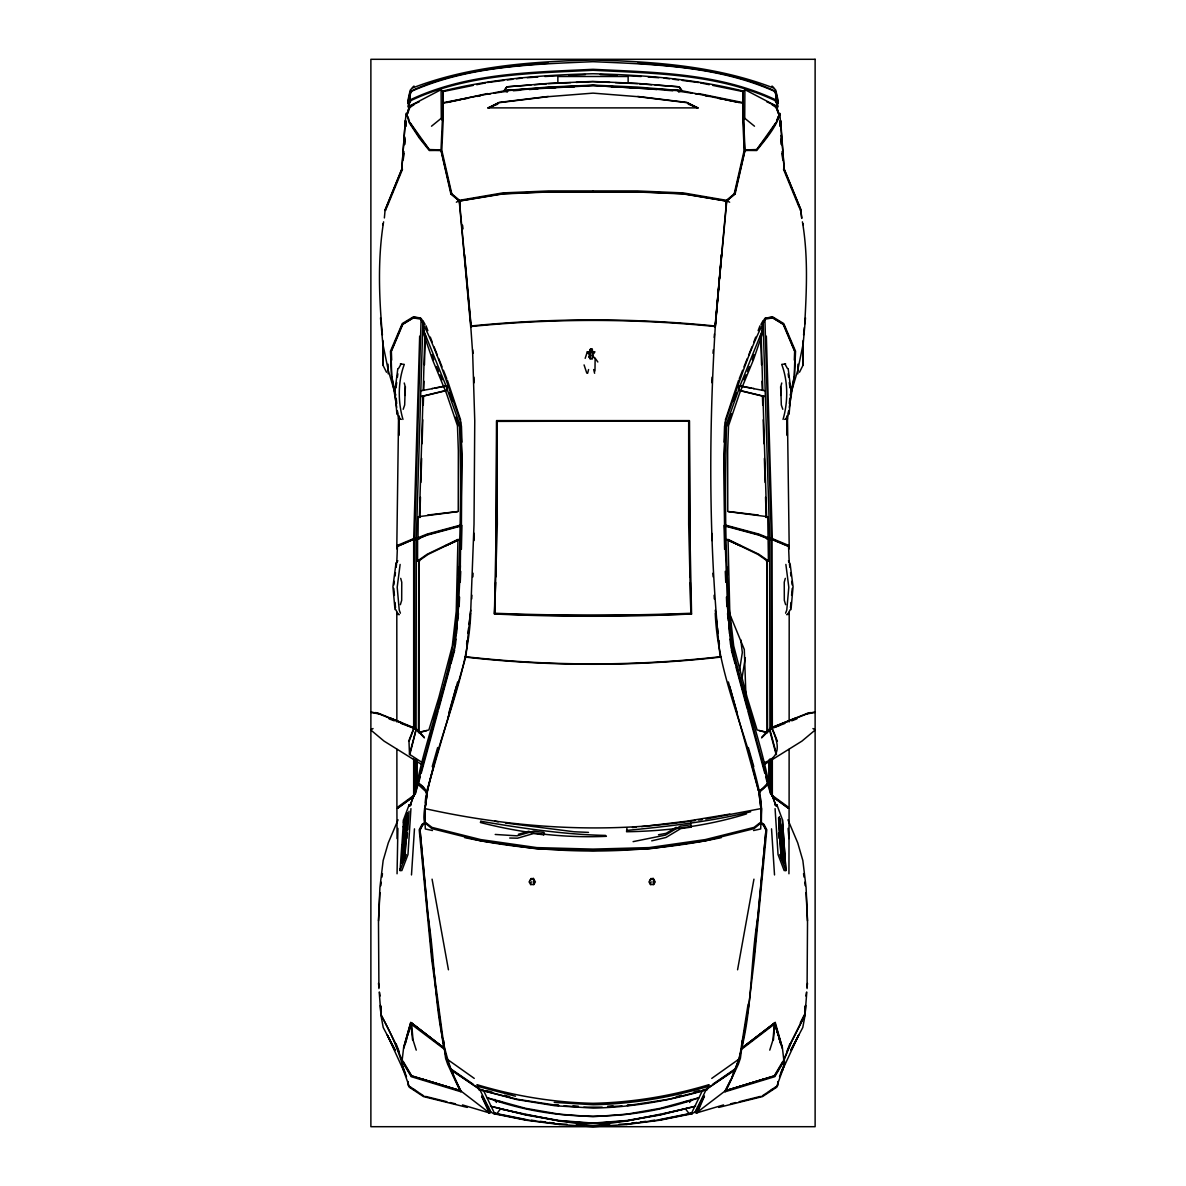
<?xml version="1.0" encoding="UTF-8"?>
<svg xmlns="http://www.w3.org/2000/svg" width="1186" height="1186" viewBox="0 0 1186 1186"><rect width="100%" height="100%" fill="white"/><g stroke="black" fill="none" stroke-linecap="round" stroke-linejoin="round"><path stroke-width="1.5" d="M383.034 342.324L383.004 365.273L386.517 372.256M419.711 560.919L417.576 560.919L417.591 538.963L425.937 535.242M419.207 560.948L418.94 730.709M689.185 455.365L689.333 420.615L496.667 420.6L496.282 524.301L494.443 613.977C560.088 617.031 625.926 617.031 691.557 613.977L689.733 524.301L689.333 420.615L690.193 576.945M789.12 749.315L789.105 807.71L772.323 795.495L772.323 758.536M789.135 721.933L789.194 612.272M789.224 562.49L788.557 546.435L772.323 539.689L769.758 539.63M416.004 758.862L415.93 784.761L414.626 794.753L414.626 759.929M416.078 729.271L416.345 537.91L422.883 322.681M417.19 783.798L417.25 760.093M418.465 732.755L418.732 560.919L428.19 554.336L459.115 539.393M398.807 415.826L398.718 435.558L398.718 419.948L397.28 410.919M460.153 205.045L459.575 200.315L451.807 193.911L441.815 150.326L443.193 120.082L442.986 91.025C491.997 78.839 542.432 75.029 592.778 73.74L593.222 73.74C643.568 75.014 694.003 78.839 743.014 91.025L742.91 108.148M745.016 149.91L756.698 149.555L766.675 136.983L776.578 121.921L779.35 114.375L775.155 105.465L744.897 89.647L744.719 118.259L743.637 120.409L745.016 149.91L734.653 194.044L726.544 201.071L714.98 326.891M803.159 340.441L803.011 365.273L799.483 372.256M470.738 613.503C468.307 674.908 440.184 731.021 427.553 790.528L425.077 808.363L425.062 823.203L422.527 824.789L420.022 829.726L428.102 917.845M743.103 108.845L744.556 150.414L756.742 150.518C765.519 139.207 775.659 128.132 779.943 114.197L778.861 114.805L776.978 107.14L775.481 92.345M788.942 873.771L789.09 808.763L772.471 796.414C767.698 771.76 767.342 790.513 758.447 790.528L728.382 681.935M797.941 364.221L797.837 373.827M461.413 525.502L461.903 456.625L460.702 421.994C448.175 387.066 437.471 350.7 420.096 317.922L413.395 316.825L402.276 323.556L390.461 351.219L391.499 375.695M688.621 1114.44L691.29 1113.224L688.858 1113.713M763.117 763.013C782.197 756.831 778.668 743.296 771.567 727.922L795.154 718.227M594.972 371.085L595.135 358.187L597.833 361.997M707.316 1088.54L734.831 1069.683L737.514 1064.138M424.455 758.699L417.961 783.323C434.965 790.736 420.719 809.312 424.632 822.624L432 828.673L480.715 840.844L536.858 848.865L593 850.377L649.142 848.865L705.285 840.844L754.014 828.673L761.368 822.624L761.545 808.555L759.692 790.943L758.447 790.528M398.555 417.932L396.776 548.821L397.458 545.382L413.706 538.607L416.256 538.577M407.732 101.21L408.621 103.745L411.275 100.41C467.64 73.858 531.669 73.324 592.778 70.3L593.222 70.3C654.331 73.324 718.36 73.858 774.725 100.41L777.393 103.745L778.268 101.21L775.822 90.255L774.058 88.179C716.64 65.942 654.257 61.553 593.252 60.012L592.748 60.012C531.743 61.553 469.36 65.927 411.942 88.179L410.178 90.255L407.732 101.21L408.621 103.745M404.737 838.25L405.849 818.755L407.51 816.576M458.211 574.661L458.374 567.338M460.316 565.841L461.784 456.506L460.553 421.742M461.384 549.34L461.962 525.487M474.059 540.564L474.222 533.329M405.063 394.019L405.212 388.578M413.706 538.607L419.666 336.127M414.626 728.797L414.64 538.622L421.119 318.456L422.913 321.154M423.239 390.387L424.885 334.096L426.352 338.366M423.713 390.372L423.98 381.269M424.455 364.903L425.196 339.418M509.728 838.028L517.57 838.191L533.537 833.536L543.766 834.811L543.825 832.424L533.596 831.134L517.096 835.848L495.214 834.455M417.991 538.429L418.243 516.74L457.544 511.655M419.384 516.74L423.076 395.872M419.844 517.57L420.452 497.23M420.897 482.45L421.638 458.448M422.083 443.727L422.809 419.8M423.269 405.078L423.55 395.872M447.255 387.155L447.166 390.179L421.149 396.465M495.644 582.459L494.443 613.977M495.822 576.945L496.667 420.6L496.815 455.365M691.557 613.977C626.282 615.771 560.177 616.483 494.636 613.696L497.319 524.301L496.815 420.897L689.185 420.897L497.319 421.386M724.023 442.096L724.557 425.863M423.446 321.347L422.898 328.611L445.299 384.131L459.471 423.699C461.606 484.259 460.212 544.937 457.381 605.453C455.543 670.372 425.982 730.235 415.1 793.523M789.298 407.302L794.235 376.599L795.065 351.782L783.738 324.638L772.649 317.892L765.845 319.034L765.355 318.204L772.605 316.825L783.724 323.556L795.539 351.219L794.501 375.695M400.112 868.73L400.038 870.539L401.861 870.568L407.969 854.572L410.934 808.644M422.898 328.611L423.165 321.525L425.062 324.371M794.309 360.144L794.65 351.338L783.086 324.045L772.042 317.344L765.355 318.204M711.822 382.693L712.06 377.192M378.482 920.885L379.905 887.617L383.152 860.517L388.282 842.89L398.051 819.822M409.896 91.989L409.511 102.93M460.435 565.811L458.478 606.298L454.46 648.46L437.975 709.406M459.145 606.194L459.575 597.032M460.242 582.356L460.731 571.355M590.109 358.795L590.465 351.041L591.799 348.832L593.178 357.105L592.155 358.795L590.109 358.795L589.071 357.105L589.783 349.929L591.799 348.832M471.02 326.891L459.456 201.071L451.362 194.044L440.999 149.91L442.897 108.845M803.248 224.777L803.293 223.932M379.905 892.584L378.482 922.189L378.927 988.59M805.724 1005.491L805.012 1015.186L791.166 1042.672L783.531 1060.047L783.857 1061.337L774.799 1076.666L725.076 1091.757L725.12 1090.809L774.295 1075.865L782.775 1061.455M725.269 1090.838L696.212 1113.046L704.084 1096.235L695.204 1112.023L691.275 1113.921M403.181 826.805L403.566 819.704L409.17 804.701L411.112 804.671M418.258 782.582L426.708 791.329L465.876 656.584L470.753 610.138L474.015 524.301L474.756 420.867L472.651 353.028L470.738 326.017C552.053 317.863 633.961 317.863 715.277 326.017L715.277 326.535C708.576 436.359 708.724 547.087 720.124 656.584M424.039 328.433L423.728 334.096L432.564 359.832L446.425 393.307L457.455 425.7L458.345 450.65L458.241 511.448L427.805 515.05M471.702 598.93L471.895 595.253M472.873 576.885L473.066 573.223M804.686 1012.147L804.983 1006.825M405.849 818.755L403.863 859.613M405.227 838.28L406.235 821.32M410.519 92.345L409.022 107.14L407.139 114.805L406.161 113.352L405.286 121.076L401.802 169.361L385.228 209.551M404.515 144.44L404.96 137.205M405.642 126.368L405.33 120.631L401.846 168.946L384.961 210.5M406.516 833.135L407.465 817.777L404.826 825.53M404.322 852.497L405.004 841.838M406.487 832.691L405.138 853.668L401.565 863.008L404.263 826.642M407.836 829.681L409.022 811.239M411.483 874.942L414.463 828.851M404.634 144.559L404.989 139.133M405.805 126.457L406.161 121.031M407.272 820.252L404.737 858.545M407.109 838.235L407.45 833.135M380.291 1005.491L380.988 1015.186C391.291 1033.095 399.326 1052.101 404.307 1071.684L401.98 1065.265M719.576 278.502L726.81 200.464M403.462 822.921L403.566 819.704M405.197 822.906L406.65 816.635M401.846 845.396L403.121 826.79M401.817 844.966L400.038 870.539L406.235 854.587M402.454 862.726L405.093 826.805M402.721 860.814L405.227 826.672M408.28 1081.558L408.028 1085.071L409.6 1087.399L423.55 1096.605L467.254 1107.413M713.038 353.324L713.29 349.811M714.209 337.476L714.461 333.948M397.058 873.771L397.903 828.391M403.388 158.657L403.833 153.35M761.545 758.699L768.039 783.323L759.292 791.329L759.114 790.528L758.966 791.759L760.923 808.363L760.952 823.203L763.473 824.789L765.978 829.726L757.898 917.845M806.791 992.089L805.072 1014.327L791.166 1042.034L783.887 1060.566L774.74 1075.776L725.091 1090.883L731.065 1079.112M807.073 988.59L807.518 922.189L806.095 892.584M715.277 326.017L721.399 254.679M721.651 254.249L715.277 326.535C633.961 318.382 552.053 318.382 470.738 326.535M715.277 327.292L715.751 321.866M716.062 318.248L716.863 309.22M717.189 305.603L719.25 282.12M780.981 395.442L780.61 386.666M788.379 414.136L788.69 410.623M789.327 403.611L789.787 398.348M789.075 414.24L791.106 391.454L788.171 368.624M805.487 317.848L803.204 343.599L797.644 370.699M790.484 607.706L790.958 602.444M791.581 595.416L792.218 588.404M791.018 609.574L793.063 586.744L790.128 563.928L788.438 560.8M385.094 210.055L384.368 217.942M626.92 828.08L626.549 831.742C667.051 831.134 707.76 825.901 746.528 813.892M458.611 606.105L454.609 648.105L424.203 759.262M455.483 644.591L456.002 639.106M456.536 633.62L457.233 626.312M457.752 620.827L458.448 613.518M753.792 958.466L765.993 830.052L763.502 825.071L760.656 823.529L760.952 822.12M803.589 334.956L804.345 327.588M804.731 323.897C806.628 289.977 808.185 255.494 802.418 221.841M757.676 918.246C748.885 970.8 753.466 1028.129 731.821 1077.644M403.003 160.154L403.907 151.482M773.435 1040.003L774.784 1023.014L741.71 1048.276L740.42 1058.194L738.374 1064.168L725.847 1091.09M425.107 803.115L425.893 795.925M651.707 840.844L665.998 837.464L680.779 828.584L691.008 827.161L690.697 823.217M691.008 827.161L691.186 825.575M415.248 794.412L416.093 785.058M466.602 644.176L467.047 640.603M467.907 633.428L468.574 628.061M469.004 624.473L470.753 610.138M805.946 996.047L806.406 992.415M807.073 986.96L807.518 983.327M401.654 1060.032L402.469 1060.047L401.757 1064.391L403.462 1070.365L409.6 1087.399M425.077 808.363L427.301 791.136L433.557 766.749M397.829 368.624L394.894 391.439L396.939 414.255M396.035 387.822L396.717 382.559M397.399 377.296L397.844 373.783M405.39 386.666L405.019 395.442M393.856 584.891L394.315 581.377M394.982 576.114L395.442 572.601M396.124 567.338L396.569 563.839M400.127 564.432L397.191 587.233L399.237 610.049L400.408 613.177M726.054 205.178L726.529 201.531M380.839 885.675L381.299 882.236M381.996 877.062L382.455 873.608M454.935 1079.112L460.924 1090.883L411.26 1075.776L402.113 1060.566L403.611 1047.727L410.756 1022.451L444.29 1048.276L446.292 1058.075L454.194 1077.644M708.694 1086.213L708.768 1084.745C671.246 1096.027 632.42 1102.476 593.222 1103.306L592.778 1103.306C553.58 1102.476 514.754 1096.027 477.232 1084.745L478.684 1089.519L516.799 1099.555L554.9 1105.752L593.222 1108.095C631.96 1107.279 670.268 1100.667 707.316 1089.519L708.694 1086.213C671.202 1097.495 632.405 1103.929 593.222 1104.744L554.233 1102.402M774.903 804.671L776.845 804.701L782.434 819.704L782.819 826.805M783.887 1060.566L782.389 1047.727L775.259 1022.451L741.71 1048.276L749.048 1003.608L754.4 958.614L766.793 829.785L763.992 824.389L761.368 822.624M748.099 1004.142L739.412 1058.802L734.831 1069.683M770.767 794.412C762.687 744.408 743.281 696.286 732.563 646.681C724.779 572.675 724.676 498.016 726.529 423.699L740.701 384.131L763.102 328.611L762.835 321.525L760.938 324.371M739.53 670.386L742.332 652.537L740.805 639.803M788.72 410.919L787.282 419.948L787.282 435.558L787.193 415.826M741.858 1043.576L742.377 1040.404M741.932 678.54L745.327 657.637M804.745 1009.034L805.338 1005.476M753.94 879.167L737.573 969.792M805.22 1014.415L802.789 1027.491L790.721 1050.396L798.652 1035.156L781.693 1071.684L784.02 1065.265M407.91 106.873L408.814 101.863M409.422 98.512L410.341 93.501L411.942 91.129C468.529 65.956 531.847 64.355 592.778 61.687L593.222 61.687C654.153 64.355 717.471 65.971 774.073 91.129L775.659 93.501L776.578 98.512M383.597 221.841C377.563 259.156 379.06 297.434 382.411 334.956M504.421 90.655L506.807 86.83L548.421 83.42L592.778 81.434L637.579 83.42L679.193 86.83L681.861 90.566L593.222 85.585L504.154 90.566L506.807 86.83L530.928 85.007M725.447 421.742L724.216 456.506L724.705 525.457M530.676 879.241L533.27 878.441L535.39 881.895L533.819 884.563L530.676 884.563L531.224 881.747M650.506 879.241L653.115 878.441L655.235 881.895L653.649 884.563L650.506 884.563L651.07 881.747M587.648 373.264L588.582 369.543M790.454 394.701L794.235 376.599M725.076 1091.757L731.658 1078.519L734.831 1069.12L712.875 1084.182M426.708 791.329L427.553 790.528M729.642 202.213L726.81 200.701L735.112 193.97L744.941 150.755M725.847 205.045L726.44 200.315L734.193 193.911L744.185 150.326L742.807 120.082L743.014 91.025M432.238 766.556L437.664 747.551M781.752 383.004L780.759 386.918L781.322 405.004L782.804 409.274M415.426 793.553L420.363 776.563M421.267 773.064L438.153 710.977M422.883 763.013L409.496 754.296L416.242 729.064L379.327 714.002L371.099 712.401M448.204 716.907L457.618 681.935M385.717 210.337L385.954 209.492M409.807 754.696L416.242 729.064M438.642 709.198L449.954 667.407M450.888 663.923L454.668 649.987M456.269 686.575L448.886 712.712M785.31 578.353L784.242 582.237L784.317 600.338L785.636 604.682M420.022 829.726L422.616 824.67L425.062 823.203M718.746 1107.413L762.45 1096.605L776.4 1087.399L782.552 1070.365L784.242 1064.391L783.857 1061.337M782.849 1069.579L784.583 1063.516L784.346 1060.032M405.227 1043.976L406.724 1038.728M407.702 1035.289L411.557 1022.999L444.29 1048.276L445.58 1058.194L447.641 1064.168L460.153 1091.09M403.833 1048.202L411.216 1023.014M655.072 85.007L679.193 86.83L681.861 90.566M790.336 395.309L797.496 371.233M400.364 604.682L401.683 600.338L401.757 582.237L400.705 578.353M410.756 1022.451L403.611 1047.727M433.186 719.65L435.811 711.081M437.916 704.217L439.502 699.073M411.557 1022.999L413.024 1039.929L416.242 1050.144M769.758 1050.144L772.975 1039.929L774.443 1022.999M585.172 358.35L587.337 351.782L594.927 351.782L593.682 353.754M725.328 420.155L738.611 380.261M781.352 1072.307L783.012 1067.415M727.389 425.7L731.465 413.766M759.663 338.366L761.13 334.096L762.776 390.387M752.295 359.832L753.985 354.881M403.196 409.274L404.678 405.004L405.241 386.918L404.248 383.004M409.793 806.406L417.591 783.976L418.628 783.59M407.406 813.181L405.034 819.956L406.857 814.915M410.504 804.82L417.946 783.842L412.758 797.926M779.35 114.375L779.202 113.841M779.395 816.561L782.137 859.613M779.528 1076.651L782.004 1069.757L782.552 1070.365M733.289 401.239L736.373 392.685M407.688 113.382L409.822 107.541L414.463 104.353M776.608 120.942L778.298 116.361M783.042 419.429C788.127 401.876 788.156 381.551 781.722 364.384L785.666 363.939M753.866 341.953L755.704 337.091M758.15 330.627L759.989 325.779M785.592 613.177L786.778 610.049L788.809 587.233L785.873 564.432M429.747 150.118L441.444 150.414L429.273 150.518L419.251 137.961L409.259 122.781L406.665 114.375L409.348 107.303L410.845 105.465L441.103 89.647L442.749 91.633L473.14 85.422M403.329 860.903L405.33 855.803M786.733 1051.893L789.92 1043.754M408.621 741.28L413.988 727.759M739.293 378.601L742.629 370.24M743.963 366.904L747.299 358.543M748.633 355.207L751.968 346.846M386.636 207.817L402.499 169.257M744.556 150.414L756.06 149.91M743.978 379.92L746.053 374.895M747.447 371.559L749.522 366.533M707.316 1088.244L708.768 1084.745M462.451 1104.922L489.788 1113.046L481.931 1096.235L490.796 1112.023L494.221 1113.995L494.725 1113.224L526.213 1119.554M776.489 102.93L776.104 91.989M704.44 1096.205L697.309 1112.69M543.766 834.811L544.478 833.328M397.621 808.229L411.498 798.134M689.6 1102.417L691.097 1099.407M548.228 96.437L499.113 102.411L488.113 107.882L697.887 107.882L686.887 102.411L637.771 96.437M800.328 1022.762L804.39 1014.697M397.562 560.8L395.887 563.943L397.562 560.8L395.887 563.943L392.937 586.744L394.982 609.56M787.534 415.723L785.858 418.88L786.778 418.984L784.658 419.34M790.336 609.456L787.8 614.2L788.734 614.304L786.615 614.644M695.204 1112.023L706.337 1089.297L734.594 1070.246M398.526 368.52L401.179 363.835M420.096 317.922L420.17 319.034L413.365 317.892L402.262 324.638L390.95 351.782L391.78 376.599L396.702 407.302M653.649 884.563L653.115 881.747L654.138 880.101L651.07 878.441L648.95 881.895L650.506 884.563M589.071 357.105L590.109 355.415M533.819 884.563L533.27 881.747L534.293 880.101L531.224 878.441L529.104 881.895L530.676 884.563M765.904 317.937C748.529 350.715 737.825 387.066 725.298 421.994L724.097 456.625L724.587 525.502L727.522 606.298L731.54 648.46L748.025 709.406M777.393 103.745L778.268 101.21M778.861 114.805L779.839 113.352L784.198 169.361L800.772 209.551L801.766 218.387L800.654 209.121L784.154 168.946L780.684 120.631L780.358 126.368M776.044 122.469L757.35 148.724M763.087 321.154L764.881 318.456L771.36 538.622L771.374 728.797M771.745 796.34L772.323 795.495M776.4 1087.399L777.972 1085.071L777.72 1081.558M402.113 1060.566L394.849 1042.034L380.928 1014.327L379.209 992.089M761.605 737.9L771.567 727.922L806.673 714.002L814.915 712.401M766.304 560.919L768.424 560.919L767.757 516.74L728.471 511.655M523.234 1113.713L500.418 1108.999L496.652 1113.936L494.458 1113.832M761.723 737.321L769.462 729.049M744.897 89.647L743.251 91.633L712.86 85.422M504.154 90.566L548.466 87.082L593.222 85.11L637.534 87.082L681.579 90.655M403.462 1070.365L404.011 1069.757L406.472 1076.651M765.652 776.563L767.52 783.887L767.742 782.582M412.461 87.468L413.988 86.044M759.47 792.233L768.409 783.976L776.222 806.406M783.412 862.533L784.331 862.518L781.737 826.642M779.513 832.691L780.862 853.668L784.331 862.518M478.684 1089.519L516.992 1099.2L558.606 1105.604M814.649 730.457L801.973 741.087L764.585 764.362M431.511 126.205L441.296 118.259L441.103 89.647M403.833 858.679L403.373 859.583M760.656 822.269L754.014 827.398L705.285 839.584L649.142 847.605L593 849.102L536.858 847.605L480.715 839.584L432 827.398L425.062 822.12M742.421 1047.564L775.259 1022.451M742.243 1048.75L774.725 1023.903L782.182 1048.202M771.656 727.463L769.936 728.589M413.529 796.414L396.91 808.763L397.058 838.606M711.748 1078.4L739.412 1058.802M417.576 560.919L427.034 554.336L457.959 539.393L456.239 611.279L452.311 645.881L438.879 697.353L428.887 729.953L418.984 732.325M413.677 758.536L413.677 795.495L396.91 807.71L396.88 749.315M424.632 822.624L422.008 824.389L419.207 829.785L431.6 958.614L443.579 1047.564M767.579 1092.306L773.435 1088.466M762.124 1095.983L766.69 1092.988M771.256 1089.993L775.822 1086.999L774.903 1087.503M530.201 880.101L533.27 878.441L533.819 879.241M650.032 880.101L653.115 878.441L653.649 879.241M676.168 827.25L666.176 833.313L658.497 834.766M370.877 729.85L373.041 728.56M662.781 1113.713L686.605 1108.436M456.358 202.213L459.19 200.464M488.232 108.119L499.113 102.678L548.214 96.659L593 93.131L637.786 96.659L686.887 102.678L697.768 108.119M406.665 114.375L406.442 115.101M415.041 539.141L417.324 538.414M458.849 539.823L444.646 546.153L458.552 540.06M410.845 105.465L419.236 101.818M414.626 539.689L419.207 538.963M814.53 712.134L807.043 713.483L772.664 727.122M414.64 538.622L417.324 537.91M398.14 545.901L414.077 539.126L397.443 546.435L396.776 562.49M726.544 201.071L683.24 193.941L637.786 191.999L548.214 191.999L502.775 193.941L459.456 201.071M678.614 92.048L681.891 90.729L743.148 103.301M417.605 537.895L427.153 534.071L461.369 524.879M417.591 538.963L427.123 535.123L461.354 525.932M488.113 107.882L497.764 104.175M774.221 727.478L778.935 725.684M773.331 727.789L784.895 723.416M791.744 720.821L796.888 718.864M805.679 714.061L810.423 712.534M772.027 86.044L773.554 87.468M725.091 1090.883L764.229 1078.949M723.549 1104.922L696.212 1113.046M451.807 193.911L450.888 193.97L441.059 150.755M518.356 834.292L529 831.193M427.523 534.604L458.33 526.258M425.344 822.269L425.344 823.529L422.498 825.071L420.022 830.052L432.208 958.466L444.29 1048.276L411.275 1022.806M697.813 1098.132C630.211 1122.134 555.804 1122.134 488.187 1098.132M698.954 1097.747L660.409 1108.317L626.608 1114.203L593 1116.723L559.392 1114.203L525.591 1108.317L487.046 1097.747M676.272 1096.724L681.565 1095.33M693.929 1092.069L699.221 1090.675M420.126 732.325L426.782 730.606M422.083 396.465L446.366 390.579M692.876 1106.923L659.979 1115.018L626.49 1120.918L593 1123.468L559.525 1120.918L526.021 1115.018L493.124 1106.923M730.502 1103.855L735.705 1102.565M739.174 1101.72L760.389 1096.413M695.648 1106.153L660.35 1114.647L626.682 1120.533L593 1123.083L559.332 1120.533L525.65 1114.647L490.352 1106.153M705.952 1089.267L702.675 1090.053L691.883 1112.527L689.348 1113.936L660.35 1119.821L626.682 1124.135M729.864 814.085L687.035 821.172L641.67 826.642M776.845 804.701L774.829 804.745M750.664 811.773C709.999 821.705 668.267 826.375 626.668 830.422M721.37 837.612C637.164 855.462 548.836 855.462 464.63 837.612M753.54 830.541L760.686 828.97L761.486 808.511L705.744 819.066M476.713 84.695L485.652 82.872M487.431 93.561L442.852 103.301M421.326 390.713L432.771 388.578M633.102 841.645L665.494 835.092L680.275 826.212L690.519 824.789M661.017 1114.069L627.009 1120.948L593 1125.662L559.006 1120.948L524.983 1114.069M447.048 102.456L461.132 99.609M464.66 98.898L468.173 98.186M476.98 96.422L480.508 95.71M659.787 1119.554L691.29 1113.224L691.779 1113.995L691.29 1113.224M659.979 1120.192L691.542 1113.832L689.348 1113.936L685.582 1108.999M431.837 388.578L447.3 385.628M434.491 388.252L444.794 386.295M403.24 1061.455L411.705 1075.865L460.88 1090.809L460.924 1091.757L411.216 1076.666L402.143 1061.337M459.575 200.315L502.775 192.903L548.214 190.961L637.786 190.961L683.24 192.903L726.44 200.315M470.738 327.292L459.219 200.997L502.775 193.659L548.214 191.717L637.786 191.717L683.24 193.659L726.84 201.146M682.009 90.892L593 85.451L548.421 87.453L503.991 90.892L443.06 102.722L442.986 91.025M487.55 94.287L490.856 93.724M494.177 93.16L507.771 91.189M735.112 193.97L734.193 193.911M494.725 1113.921L526.021 1120.192M683.907 1101.868L690.949 1100.86M631.664 1123.172L636.941 1122.49M640.455 1122.045L645.718 1121.363M650.995 1120.681L654.509 1120.236M626.49 1124.506L659.772 1120.236M487.431 82.501L503.783 80.411M507.415 79.951L512.871 79.254M516.503 78.795L521.944 78.098M694.952 820.49C605.053 834.203 513.064 828.199 424.514 808.511L425.314 828.97L432.46 830.541M698.554 820.045L702.156 819.615M418.48 783.887L417.591 783.976L426.545 792.233M719.843 656.777C635.666 666.28 550.334 666.28 466.157 656.777M721.251 657.014C636.141 666.695 549.859 666.695 464.764 657.014M632.449 827.532L636.141 827.176M534.426 84.74L546.672 83.791M513.241 90.759L520.535 90.195M529.252 89.528L537.984 88.846M544.967 88.298L555.849 87.705M548.362 63.258C501.989 66.52 454.431 71.293 411.675 90.729L409.852 93.234L407.984 102.782L411.201 99.402C467.625 72.924 531.654 72.331 592.778 69.322L593.222 69.322C654.346 72.331 718.375 72.924 774.799 99.402L778.016 102.782L776.163 93.234L774.339 90.729C731.584 71.293 684.025 66.52 637.653 63.258M527.236 77.727L537.807 76.986M544.863 76.497L557.628 75.83M602.414 1125.41L609.797 1124.936M619.018 1124.328L626.386 1123.854M626.371 1124.521L593 1126.7L559.629 1124.521M607.662 1106.242L613.073 1105.901M627.498 1104.996L631.1 1104.774M602.191 1107.161L583.808 1107.161M607.603 1106.834L621.998 1105.93M627.409 1105.604L669.023 1099.2L707.316 1089.519M568.746 75.341L585.41 74.585M548.421 83.657L570.599 82.664M576.144 82.412L592.778 81.671L609.856 82.412M566.938 87.201L574.32 86.874M690.371 582.459L690.845 613.266C625.645 615.801 560.355 615.801 495.155 613.266M416.242 539.63L413.677 539.689L413.677 727.107M411.186 804.745L409.17 804.701M768.676 537.91L771.36 538.622M418.243 516.74L420.363 516.74M765.637 516.74L767.757 516.74M766.793 538.963L771.374 539.689M409.422 121.921L419.325 136.983L429.302 149.555L440.999 149.91M768.691 538.414L770.974 539.141M769.744 538.577L772.308 538.607L788.542 545.382L789.224 548.821L787.445 417.932M401.669 862.518L402.588 862.533M600.294 74.57L617.269 75.341M628.372 75.83L641.152 76.497M615.401 82.664L637.579 83.657M611.679 86.874L619.077 87.201M630.151 87.705L641.033 88.298M588.508 832.394L574.039 831.757L505.547 823.01M554.9 1104.774L558.502 1104.996M572.942 1105.901L578.338 1106.242M564.002 1105.93L578.412 1106.834M416.064 728.589L379.55 713.69L371.47 712.134M559.614 1123.854L566.997 1124.328M576.218 1124.936L583.586 1125.41M678.822 323.096L679.608 323.141M648.193 76.986L658.764 77.727M639.328 83.791L651.574 84.74M649.765 88.98L656.747 89.528M665.479 90.195L672.759 90.759M678.229 91.189L691.823 93.16M401.342 419.34L399.222 418.984L400.156 418.88L398.466 415.723M399.385 614.644L397.266 614.304L398.2 614.2L395.664 609.456M767.52 783.887L768.409 783.976L773.257 797.926M664.056 78.098L669.497 78.795M673.129 79.254L678.585 79.951M682.217 80.411L698.569 82.501M420.645 318.204L413.973 317.344L402.914 324.045L391.35 351.338L391.691 360.144M758.21 515.05L727.774 511.448L727.655 450.65L728.545 425.7L739.59 393.307L753.436 359.832L762.272 334.096L761.975 328.433M531.491 1120.236L535.005 1120.681M540.282 1121.363L545.56 1122.045M549.074 1122.49L554.351 1123.172M559.332 1124.135L525.65 1119.821L496.652 1113.936L494.117 1112.527L483.325 1090.053L480.048 1089.267M526.228 1120.236L559.525 1124.506M495.051 1100.86L502.093 1101.868M400.334 363.939L404.293 364.384C397.859 381.551 397.873 401.876 402.958 419.429M494.636 821.172L498.268 821.794M695.144 93.724L698.465 94.287M738.7 385.628L754.163 388.578M741.22 386.295L751.524 388.252M705.507 95.71L709.02 96.422M717.826 98.186L721.34 98.898M724.868 99.609L738.952 102.456M753.243 388.578L764.673 390.713M700.348 82.872L709.287 84.695M698.569 93.561L742.955 102.589M739.634 390.579L763.932 396.465M425.626 1096.413L446.84 1101.72M450.309 1102.565L455.513 1103.855M764.866 396.465L738.834 390.179L738.745 387.155M724.631 524.879L758.862 534.071L768.395 537.895M727.67 526.258L758.477 534.604M724.661 525.932L758.877 535.123L768.424 538.963M759.218 730.606L765.874 732.325M477.306 1086.213L515.465 1096.22M767.016 732.325L757.113 729.953L747.136 697.353L733.689 645.881L729.761 611.279L728.041 539.393L758.966 554.336L768.424 560.919M486.779 1090.675L492.086 1092.069M504.435 1095.33L509.728 1096.724M421.771 1078.949L460.924 1090.883M375.577 712.534L380.321 714.061M460.731 1090.838L489.388 1112.913L481.575 1096.205M488.691 1112.69L489.788 1113.046M389.112 718.864L394.256 720.821M401.12 723.416L412.669 727.789M688.251 104.175L697.887 107.882M590.465 348.832L592.466 349.929L592.155 358.795M504.109 90.729L507.386 92.048M760.063 535.242L768.009 538.429M787.86 545.901L771.938 539.126L772.323 727.107M390.846 718.227L402.528 723.119M766.764 101.818L775.155 105.465M726.885 539.393L757.81 554.336L767.283 560.919L767.535 732.755M727.463 540.06L741.369 546.153L727.166 539.823M771.552 104.353L776.193 107.541L778.327 113.382M411.097 1087.503L410.178 1086.999L414.744 1089.993M499.395 1108.436L500.418 1108.999M594.69 357.95L592.155 355.415M812.959 728.56L815.123 729.85M760.952 823.203L763.384 824.67L765.978 829.726M774.502 798.134L788.379 808.229M421.43 764.362L384.027 741.087L371.351 730.457M419.325 1092.988L423.891 1095.983M412.565 1088.466L418.421 1092.306M473.14 1084.182L451.169 1069.12L451.406 1070.246L479.663 1089.297L490.796 1112.023M428.324 918.246C436.181 968.295 433.957 1021.739 451.169 1069.683L478.684 1088.54M446.588 1058.802L474.252 1078.4M443.757 1048.75L410.89 1023.933L412.565 1040.003M782.167 858.679L782.671 859.465M588.582 353.754L587.337 351.782M450.888 193.97L459.219 200.997M744.719 118.259L754.489 126.205M416.538 729.049L424.277 737.321M416.582 729.538L424.395 737.9M471.124 325.972L464.601 254.679M428.65 148.724L409.956 122.469M763.102 328.611L762.554 321.347M413.677 795.495L414.255 796.34M784.821 363.835L787.474 368.52M441.296 118.259L442.378 120.409M494.918 1099.407L496.415 1102.417M460.924 1091.757L451.406 1070.246M403.151 1069.579L387.348 1035.156L395.279 1050.396L383.211 1027.491L380.795 1014.415M448.605 1064.346L446.292 1058.075M593.682 369.543L594.616 373.264M787.964 819.822L797.733 842.89L802.848 860.517L806.095 887.617L807.518 920.885M477.232 1084.745L478.684 1088.244M436.478 366.533L438.553 371.559M439.947 374.895L442.022 379.92M783.501 169.257L799.364 207.817M728.619 611.279L744.304 649.483L745.92 695.515M434.032 346.846L437.367 355.207M438.701 358.543L442.052 366.904M443.386 370.24L446.722 378.601M772.027 727.759L777.393 741.28M784.257 862.593L780.803 853.549M780.67 855.803L782.671 860.903M396.08 1043.754L399.267 1051.893M426.011 325.779L427.85 330.627M430.296 337.091L432.134 341.953M407.717 116.361L409.392 120.942M772.471 796.414L775.511 804.82M449.627 392.685L452.711 401.239M406.798 113.841L407.139 114.805M432.015 354.881L433.705 359.832M455.706 417.175L458.611 425.7M781.174 825.53L778.535 817.777L779.498 833.135M402.988 1067.415L404.648 1072.307M447.389 380.261L460.687 420.155M584.075 364.917L586.788 373.13M774.725 1022.806L782.389 1047.727M737.114 712.712L729.731 686.575M748.336 747.551L753.762 766.556M767.461 783.561L770.574 793.553M746.513 699.073L748.084 704.217M750.189 711.081L752.813 719.65M388.504 371.233L395.664 395.309M774.784 1023.014L778.283 1035.245M774.814 1023.118L778.298 1035.289M761.797 759.262L731.391 648.105L727.389 606.105M747.847 710.977L764.733 773.064M800.061 209.492L800.283 210.337M731.347 649.987L735.112 663.923M736.046 667.407L747.358 709.198M769.418 729.538L776.193 754.696M769.758 729.064L776.504 754.296M759.292 791.329C746.394 731.554 717.723 675.249 715.277 613.503M752.443 766.749L758.699 791.136L760.923 808.363M391.78 376.599L395.546 394.701M414.344 727.463L408.992 741.635L409.496 754.296M388.356 370.699L382.796 343.599L380.513 317.848M779.78 854.587L785.888 870.598L782.893 826.79M777.186 101.863L778.105 106.873M448.441 969.792L432.075 879.167M380.676 1005.476L381.269 1009.034M443.638 1040.404L444.142 1043.576M803.545 873.608L804.004 877.062M804.701 882.236L805.175 885.675M459.471 201.531L459.946 205.178M462.555 225.221L463.029 228.868M788.156 373.783L788.616 377.296M789.283 382.559L789.965 387.822M789.431 563.839L789.891 567.338M790.573 572.601L791.018 576.114M791.699 581.377L792.144 584.891M378.482 983.327L378.927 986.96M379.594 992.415L380.054 996.047M715.262 610.138L716.996 624.473M717.441 628.061L718.093 633.428M718.968 640.603L719.398 644.176M769.922 785.058L770.9 793.523M760.107 795.925L760.893 803.115M782.093 151.482L782.997 160.154M727.552 613.518L728.248 620.827M728.782 626.312L729.479 633.62M729.998 639.106L730.532 644.591M396.213 398.348L396.687 403.611M397.31 410.623L397.621 414.136M393.782 588.404L394.419 595.416M395.042 602.444L395.516 607.706M782.167 153.35L782.612 158.657M788.097 828.391L788.942 838.606M472.71 349.811L472.977 353.324M780.907 826.805L783.546 862.726M780.773 826.672L783.279 860.814M778.728 820.252L781.263 858.545M779.839 121.031L780.195 126.457M781.011 139.133L781.366 144.559M780.996 841.838L781.678 852.497M778.565 833.135L778.891 838.235M775.081 808.644L778.046 854.572L784.154 870.568L785.962 870.539L782.434 819.704M771.537 828.851L774.517 874.942M780.922 135.397L781.485 144.44M779.765 821.32L780.773 838.28M781.263 838.25L780.151 818.755M382.707 223.932L382.752 224.777M381.017 1006.825L381.314 1012.147M712.949 573.223L713.142 576.885M714.12 595.253L714.313 598.93M388.163 373.827L388.059 364.221M383.004 365.273L382.841 340.441M725.269 571.355L725.773 582.356M726.44 597.032L726.855 606.194M473.955 377.192L474.178 382.693M461.443 425.863L461.977 442.096M762.939 395.872L766.616 516.74M762.45 395.872L762.731 405.078M763.191 419.8L763.917 443.727M764.377 458.448L765.103 482.45M765.548 497.23L766.171 517.57M690.845 613.266L688.681 524.301L688.681 421.386M766.349 336.127L772.308 538.607M760.804 339.418L761.545 364.903M762.02 381.269L762.287 390.372M780.788 388.578L780.937 394.019M763.117 322.681L769.655 537.91L769.922 729.271M724.038 525.487L724.616 549.34M711.778 533.329L711.956 540.564M727.626 567.338L727.789 574.661M442.823 98.141L443.09 108.148M803.011 365.273L802.966 342.324M769.996 758.862L770.07 784.761L771.374 794.753L771.374 759.929M768.75 760.093L768.824 783.798M767.06 730.709L766.808 560.948M396.806 612.272L396.865 721.933M628.135 83.346L628.135 76.497L557.865 76.497L557.865 83.346M593.222 190.961L593.222 191.999M592.778 190.961L592.778 191.999M404.634 820.579L404.53 823.217L407.48 812.855L404.634 820.579M480.834 821.261L480.404 822.506C521.44 833.046 563.987 838.205 606.357 836.323L605.512 835.418C563.632 834.529 522.077 828.243 480.834 821.261M423.209 328.181L422.72 328.774L423.209 328.181M591.132 349.084L589.783 349.929L591.799 351.041L591.132 349.084M815.123 59.3L370.877 59.3L370.877 1126.7L815.123 1126.7L815.123 59.3M762.791 328.181L763.28 328.774L762.791 328.181M780.773 1043.976L779.276 1038.728L780.788 1043.976"/></g></svg>
